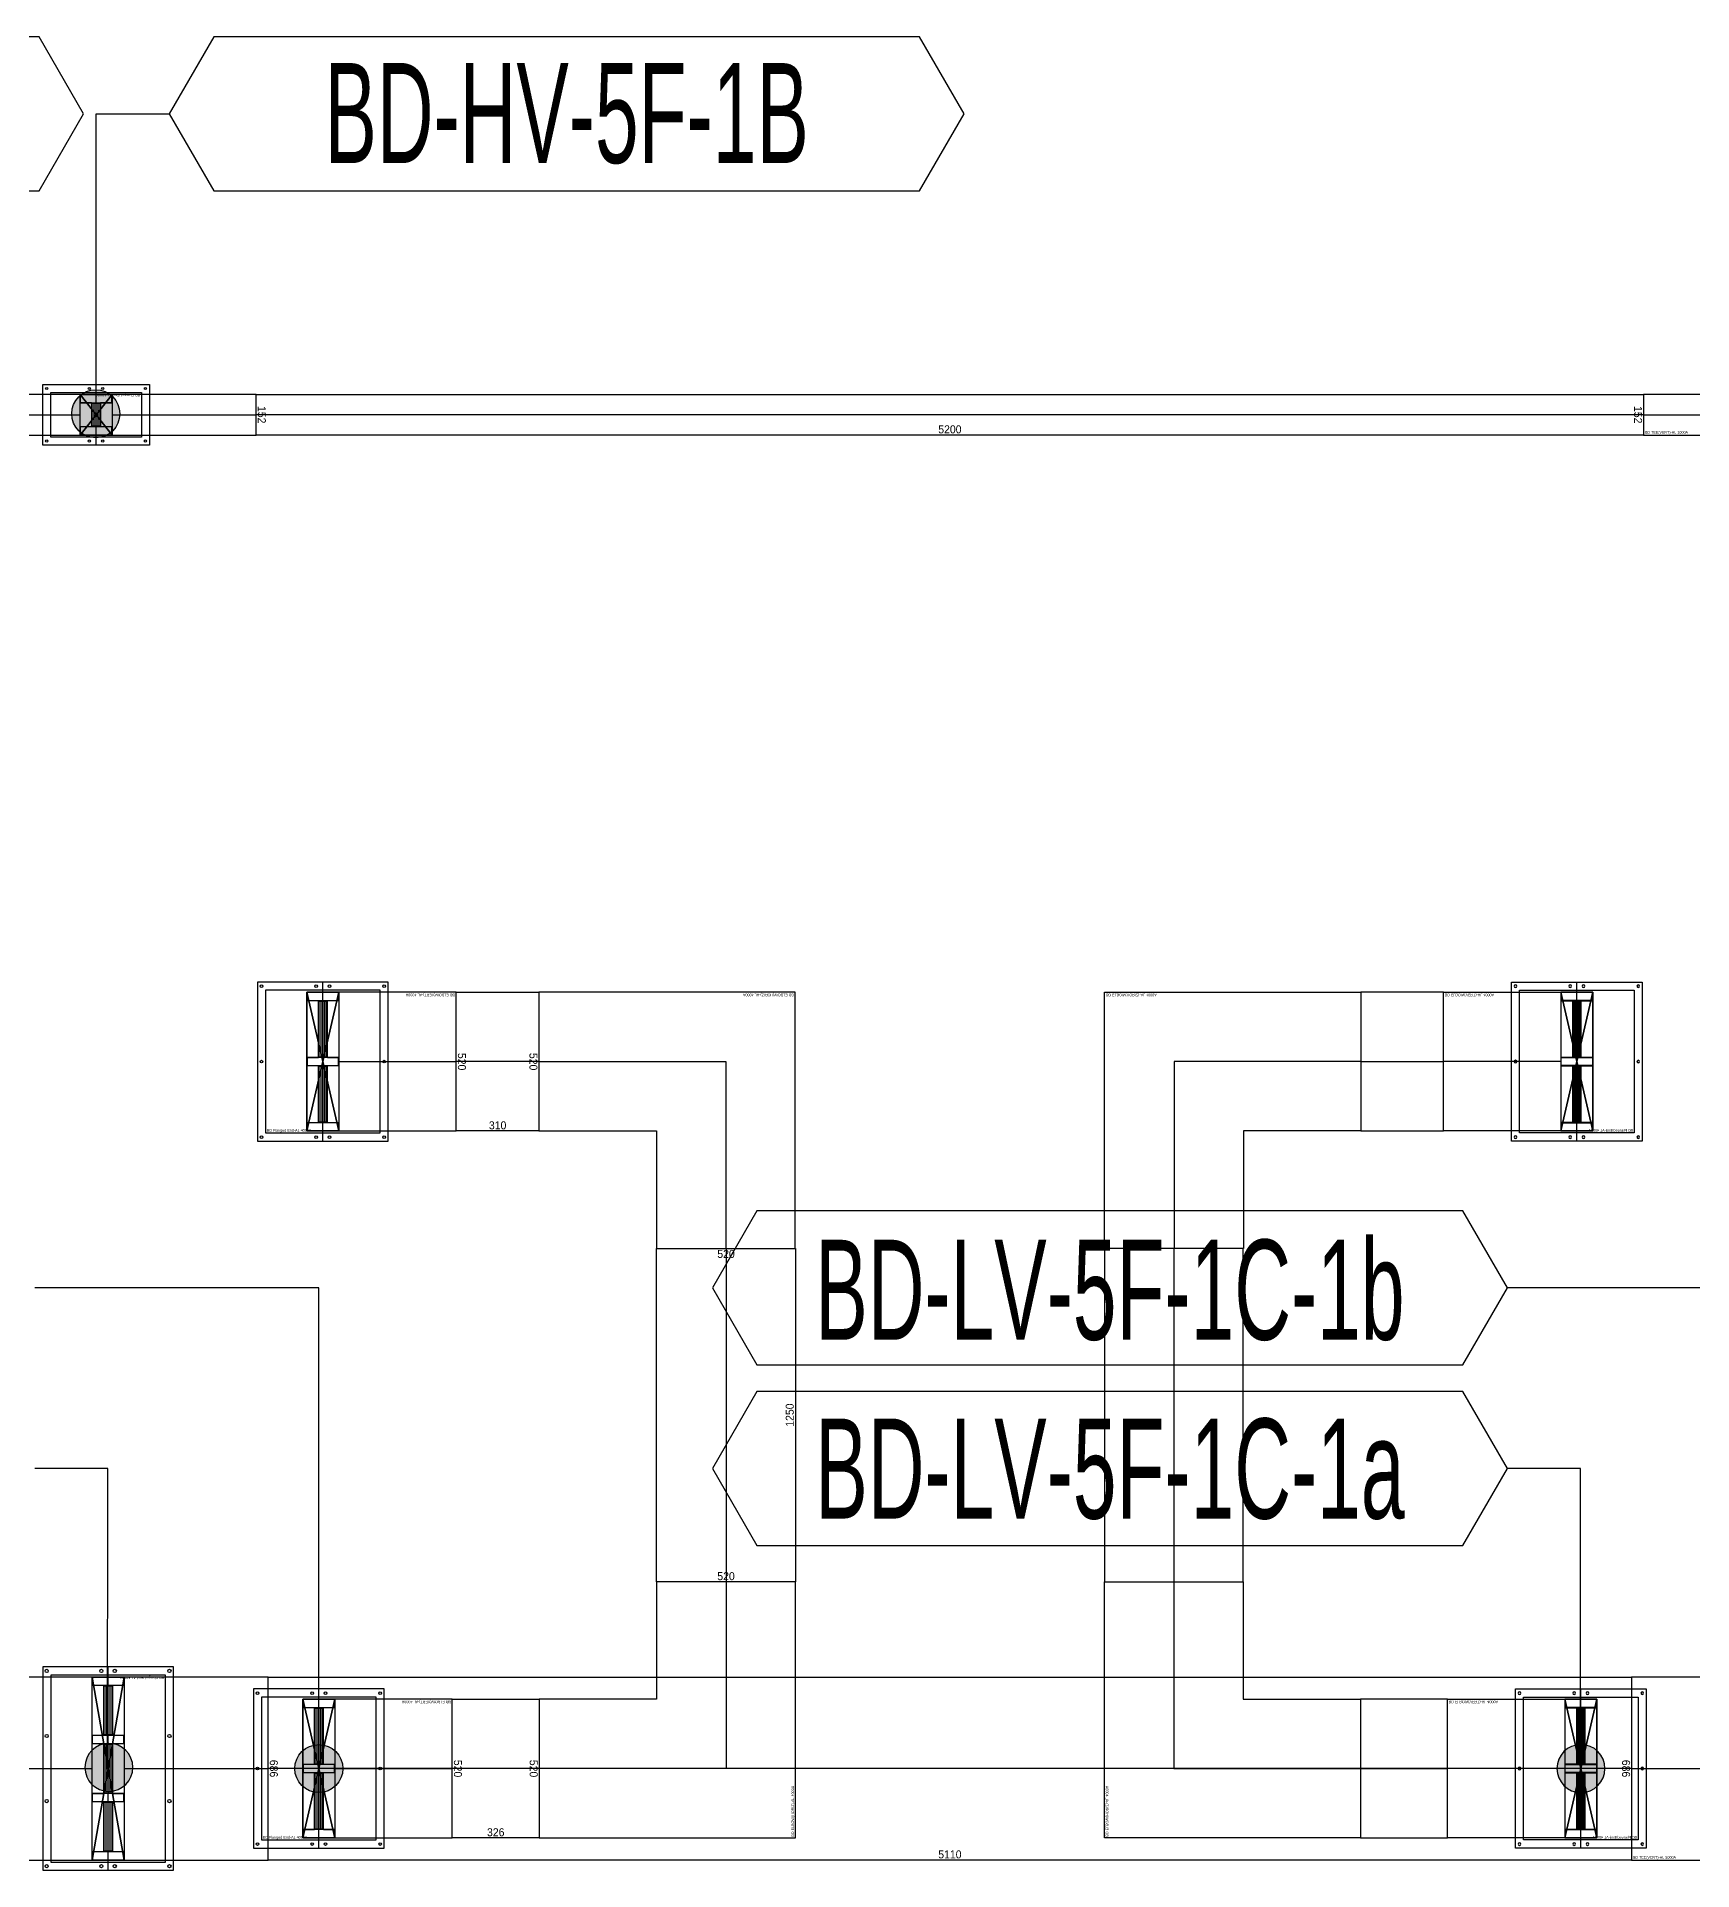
# Model space of a CAD drawing. Header units: millimetres. Extents: x 28486 to 374549, y -351975 to 868946.
# Drawn here: x 316227 to 322432, y 410719 to 417592 of the extents above; entities that cross this region are included whole.
import ezdxf
from ezdxf.enums import TextEntityAlignment as Align

# ---------------------------------------------------------------- set-up
doc = ezdxf.new("R2010")
doc.units = ezdxf.units.MM
doc.header["$LTSCALE"] = 150
doc.layers.get('Defpoints').update_dxf_attribs({"color": 150})
for name, color, linetype in [('-----27 Bus Duct_HV_IT BACK UP B', 3, 'Continuous'), ('-----27 Bus Duct_LV_380-220V', 200, 'Continuous'), ('-----27 Bus Duct_LV_380-220V_IT BACK UP', 2, 'Continuous'), ('-----29 주기', 1, 'Continuous'), ('-----30 Text', 2, 'Continuous'), ('-----99 Cable Schedule', 2, 'Continuous')]:
    doc.layers.add(name, color=color, linetype=linetype)
doc.styles.add('ELEC', font='')
doc.styles.get("Standard").update_dxf_attribs({"font": ''})
doc.styles.get('ELEC').set_extended_font_data('Dotum')
doc.styles.get('Standard').set_extended_font_data('Dotum')
doc.dimstyles.new('전기통신참고용-치수', dxfattribs={"dimscale": 15, "dimtxt": 2, "dimasz": 0, "dimexe": 0, "dimexo": 0, "dimgap": 0.4, "dimtad": 4, "dimdec": 0, "dimzin": 0, "dimdsep": 46, "dimtxsty": 'Standard', "dimblk": 'NONE', "dimcen": 0, "dimse1": 1, "dimse2": 1, "dimsd1": 1, "dimsd2": 1, "dimclrd": 8, "dimclre": 8, "dimclrt": 8, "dimadec": 0, "dimazin": 0, "dimtfac": 1, "dimtdec": 0, "dimtix": 1, "dimtmove": 2, "dimatfit": 0, "dimldrblk": 'NONE', "dimfxl": 2, "dimtolj": 1, "dimtzin": 0, "dimarcsym": 0})

# ---------------------------------------------------------------- blocks, each defined once
blk = doc.blocks.new('*U79')
at = {"color": 0}
blk.add_line((0, 381.5), (0, -381.5), dxfattribs=at)
at = {"color": 1}
for p, q in [((60, 343), (-60, -343)), ((-60, 343), (60, -343))]:
    blk.add_line(p, q, dxfattribs=at)
at = {"color": 0}
for points in [[(-245, -381.5), (245, -381.5), (245, 381.5), (-245, 381.5)], [(-215, -350.5), (215, -350.5), (215, 350.5), (-215, 350.5)]]:
    blk.add_lwpolyline(points, close=True, dxfattribs=at)
at = {"color": 1}
blk.add_lwpolyline([(60, -343), (-60, -343), (-60, 343), (60, 343)], close=True, dxfattribs=at)
for points in [[(-60, 123, -0.4142136), (-58, 125), (-17.2, 125, 0.4142136), (-16.2, 126), (-16.2, 310, 0.4142136), (-17.2, 311), (-58, 311, -0.4142136), (-60, 313), (-60, 343, -0.4142136), (-59, 342), (-59, 313, 0.4142136), (-58, 312), (58, 312, 0.4142136), (59, 313), (59, 342, -0.4142136), (60, 343), (60, 313, -0.4142136), (58, 311), (17.2, 311, 0.4142136), (16.2, 310), (16.2, 126, 0.4142136), (17.2, 125), (58, 125, -0.4142136), (60, 123), (60, 111, -0.4142136), (59, 112), (59, 123, 0.4142136), (58, 124), (-58, 124, 0.4142136), (-59, 123), (-59, 112, -0.4142136), (-60, 111), (-60, 111), (-60, 111), (-60, 111)], [(-15.2, 126), (-15.2, 310, -0.4142136), (-14.2, 311), (14.2, 311, -0.4142136), (15.2, 310), (15.2, 126, -0.4142136), (14.2, 125), (-14.2, 125, -0.4142136)], [(-14.2, 127), (-14.2, 309, -0.4142136), (-13.2, 310), (-8.85, 310, -0.4142136), (-7.85, 309), (-7.85, 127, -0.4142136), (-8.85, 126), (-13.2, 126, -0.4142136)], [(-6.85, 127), (-6.85, 309, -0.4142136), (-5.85, 310), (-1.5, 310, -0.4142136), (-0.5, 309), (-0.5, 127, -0.4142136), (-1.5, 126), (-5.85, 126, -0.4142136)], [(0.5, 127), (0.5, 309, -0.4142136), (1.5, 310), (5.85, 310, -0.4142136), (6.85, 309), (6.85, 127, -0.4142136), (5.85, 126), (1.5, 126, -0.4142136)], [(7.85, 127), (7.85, 309, -0.4142136), (8.85, 310), (13.2, 310, -0.4142136), (14.2, 309), (14.2, 127, -0.4142136), (13.2, 126), (8.85, 126, -0.4142136)], [(-60, -95, -0.4142136), (-58, -93), (-17.2, -93, 0.4142136), (-16.2, -92), (-16.2, 92, 0.4142136), (-17.2, 93), (-58, 93, -0.4142136), (-60, 95), (-60, 109, -0.4142136), (-59, 108), (-59, 95, 0.4142136), (-58, 94), (58, 94, 0.4142136), (59, 95), (59, 108, -0.4142136), (60, 109), (60, 95, -0.4142136), (58, 93), (17.2, 93, 0.4142136), (16.2, 92), (16.2, -92, 0.4142136), (17.2, -93), (58, -93, -0.4142136), (60, -95), (60, -108, -0.4142136), (59, -107), (59, -95, 0.4142136), (58, -94), (-58, -94, 0.4142136), (-59, -95), (-59, -107, -0.4142136), (-60, -108), (-60, -108), (-60, -108), (-60, -108)], [(-15.2, -92), (-15.2, 92, -0.4142136), (-14.2, 93), (14.2, 93, -0.4142136), (15.2, 92), (15.2, -92, -0.4142136), (14.2, -93), (-14.2, -93, -0.4142136)], [(-14.2, -91), (-14.2, 91, -0.4142136), (-13.2, 92), (-8.85, 92, -0.4142136), (-7.85, 91), (-7.85, -91, -0.4142136), (-8.85, -92), (-13.2, -92, -0.4142136)], [(-6.85, -91), (-6.85, 91, -0.4142136), (-5.85, 92), (-1.5, 92, -0.4142136), (-0.5, 91), (-0.5, -91, -0.4142136), (-1.5, -92), (-5.85, -92, -0.4142136)], [(0.5, -91), (0.5, 91, -0.4142136), (1.5, 92), (5.85, 92, -0.4142136), (6.85, 91), (6.85, -91, -0.4142136), (5.85, -92), (1.5, -92, -0.4142136)], [(7.85, -91), (7.85, 91, -0.4142136), (8.85, 92), (13.2, 92, -0.4142136), (14.2, 91), (14.2, -91, -0.4142136), (13.2, -92), (8.85, -92, -0.4142136)], [(-60, -313, -0.4142136), (-58, -311), (-17.2, -311, 0.4142136), (-16.2, -310), (-16.2, -126, 0.4142136), (-17.2, -125), (-58, -125, -0.4142136), (-60, -123), (-60, -110, -0.4142136), (-59, -111), (-59, -123, 0.4142136), (-58, -124), (58, -124, 0.4142136), (59, -123), (59, -111, -0.4142136), (60, -110), (60, -123, -0.4142136), (58, -125), (17.2, -125, 0.4142136), (16.2, -126), (16.2, -310, 0.4142136), (17.2, -311), (58, -311, -0.4142136), (60, -313), (60, -343, -0.4142136), (59, -342), (59, -313, 0.4142136), (58, -312), (-58, -312, 0.4142136), (-59, -313), (-59, -342, -0.4142136), (-60, -343), (-60, -343), (-60, -343), (-60, -343)], [(-15.2, -310), (-15.2, -126, -0.4142136), (-14.2, -125), (14.2, -125, -0.4142136), (15.2, -126), (15.2, -310, -0.4142136), (14.2, -311), (-14.2, -311, -0.4142136)], [(-14.2, -309), (-14.2, -127, -0.4142136), (-13.2, -126), (-8.85, -126, -0.4142136), (-7.85, -127), (-7.85, -309, -0.4142136), (-8.85, -310), (-13.2, -310, -0.4142136)], [(-6.85, -309), (-6.85, -127, -0.4142136), (-5.85, -126), (-1.5, -126, -0.4142136), (-0.5, -127), (-0.5, -309, -0.4142136), (-1.5, -310), (-5.85, -310, -0.4142136)], [(0.5, -309), (0.5, -127, -0.4142136), (1.5, -126), (5.85, -126, -0.4142136), (6.85, -127), (6.85, -309, -0.4142136), (5.85, -310), (1.5, -310, -0.4142136)], [(7.85, -309), (7.85, -127, -0.4142136), (8.85, -126), (13.2, -126, -0.4142136), (14.2, -127), (14.2, -309, -0.4142136), (13.2, -310), (8.85, -310, -0.4142136)]]:
    blk.add_lwpolyline(points, format="xyb", close=True, dxfattribs=at)
at = {"color": 0}
for centre in [(-230, 366), (-25, 366), (25, 366), (230, 366), (-230, 122), (230, 122), (-230, -122), (230, -122), (-230, -366), (-25, -366), (25, -366), (230, -366)]:
    blk.add_circle(centre, 6, dxfattribs=at)
at = {"color": 0, "style": 'ELEC'}
blk.add_text('BD Flanged End-AL 5000A', height=10, dxfattribs=at).set_placement((-210, -340.5), align=Align.MIDDLE_LEFT)
blk = doc.blocks.new('*U287')
at = {"color": 1}
for p, q in [((390, 343), (270, -343)), ((270, 343), (390, -343)), ((-270, 0), (270, 0)), ((390, 0), (930, 0))]:
    blk.add_line(p, q, dxfattribs=at)
at = {"color": 0}
for points in [[(-270, -343), (270, -343), (270, 343), (-270, 343)], [(390, -343), (930, -343), (930, 343), (390, 343)]]:
    blk.add_lwpolyline(points, close=True, dxfattribs=at)
for points in [[(390, 343), (270, 343)], [(270, -343), (390, -343)]]:
    blk.add_lwpolyline(points, dxfattribs=at)
at = {"color": 1}
for points in [[(270, 123, -0.4142136), (272, 125), (312.8, 125, 0.4142136), (313.8, 126), (313.8, 310, 0.4142136), (312.8, 311), (272, 311, -0.4142136), (270, 313), (270, 343, -0.4142136), (271, 342), (271, 313, 0.4142136), (272, 312), (388, 312, 0.4142136), (389, 313), (389, 342, -0.4142136), (390, 343), (390, 313, -0.4142136), (388, 311), (347.2, 311, 0.4142136), (346.2, 310), (346.2, 126, 0.4142136), (347.2, 125), (388, 125, -0.4142136), (390, 123), (390, 111, -0.4142136), (389, 112), (389, 123, 0.4142136), (388, 124), (272, 124, 0.4142136), (271, 123), (271, 112, -0.4142136), (270, 111), (270, 111), (270, 111), (270, 111)], [(314.8, 126), (314.8, 310, -0.4142136), (315.8, 311), (344.2, 311, -0.4142136), (345.2, 310), (345.2, 126, -0.4142136), (344.2, 125), (315.8, 125, -0.4142136)], [(315.8, 127), (315.8, 309, -0.4142136), (316.8, 310), (321.15, 310, -0.4142136), (322.15, 309), (322.15, 127, -0.4142136), (321.15, 126), (316.8, 126, -0.4142136)], [(323.15, 127), (323.15, 309, -0.4142136), (324.15, 310), (328.5, 310, -0.4142136), (329.5, 309), (329.5, 127, -0.4142136), (328.5, 126), (324.15, 126, -0.4142136)], [(330.5, 127), (330.5, 309, -0.4142136), (331.5, 310), (335.85, 310, -0.4142136), (336.85, 309), (336.85, 127, -0.4142136), (335.85, 126), (331.5, 126, -0.4142136)], [(337.85, 127), (337.85, 309, -0.4142136), (338.85, 310), (343.2, 310, -0.4142136), (344.2, 309), (344.2, 127, -0.4142136), (343.2, 126), (338.85, 126, -0.4142136)], [(270, -95, -0.4142136), (272, -93), (312.8, -93, 0.4142136), (313.8, -92), (313.8, 92, 0.4142136), (312.8, 93), (272, 93, -0.4142136), (270, 95), (270, 109, -0.4142136), (271, 108), (271, 95, 0.4142136), (272, 94), (388, 94, 0.4142136), (389, 95), (389, 108, -0.4142136), (390, 109), (390, 95, -0.4142136), (388, 93), (347.2, 93, 0.4142136), (346.2, 92), (346.2, -92, 0.4142136), (347.2, -93), (388, -93, -0.4142136), (390, -95), (390, -108, -0.4142136), (389, -107), (389, -95, 0.4142136), (388, -94), (272, -94, 0.4142136), (271, -95), (271, -107, -0.4142136), (270, -108), (270, -108), (270, -108), (270, -108)], [(314.8, -92), (314.8, 92, -0.4142136), (315.8, 93), (344.2, 93, -0.4142136), (345.2, 92), (345.2, -92, -0.4142136), (344.2, -93), (315.8, -93, -0.4142136)], [(315.8, -91), (315.8, 91, -0.4142136), (316.8, 92), (321.15, 92, -0.4142136), (322.15, 91), (322.15, -91, -0.4142136), (321.15, -92), (316.8, -92, -0.4142136)], [(323.15, -91), (323.15, 91, -0.4142136), (324.15, 92), (328.5, 92, -0.4142136), (329.5, 91), (329.5, -91, -0.4142136), (328.5, -92), (324.15, -92, -0.4142136)], [(330.5, -91), (330.5, 91, -0.4142136), (331.5, 92), (335.85, 92, -0.4142136), (336.85, 91), (336.85, -91, -0.4142136), (335.85, -92), (331.5, -92, -0.4142136)], [(337.85, -91), (337.85, 91, -0.4142136), (338.85, 92), (343.2, 92, -0.4142136), (344.2, 91), (344.2, -91, -0.4142136), (343.2, -92), (338.85, -92, -0.4142136)], [(270, -313, -0.4142136), (272, -311), (312.8, -311, 0.4142136), (313.8, -310), (313.8, -126, 0.4142136), (312.8, -125), (272, -125, -0.4142136), (270, -123), (270, -110, -0.4142136), (271, -111), (271, -123, 0.4142136), (272, -124), (388, -124, 0.4142136), (389, -123), (389, -111, -0.4142136), (390, -110), (390, -123, -0.4142136), (388, -125), (347.2, -125, 0.4142136), (346.2, -126), (346.2, -310, 0.4142136), (347.2, -311), (388, -311, -0.4142136), (390, -313), (390, -343, -0.4142136), (389, -342), (389, -313, 0.4142136), (388, -312), (272, -312, 0.4142136), (271, -313), (271, -342, -0.4142136), (270, -343), (270, -343), (270, -343), (270, -343)], [(314.8, -310), (314.8, -126, -0.4142136), (315.8, -125), (344.2, -125, -0.4142136), (345.2, -126), (345.2, -310, -0.4142136), (344.2, -311), (315.8, -311, -0.4142136)], [(315.8, -309), (315.8, -127, -0.4142136), (316.8, -126), (321.15, -126, -0.4142136), (322.15, -127), (322.15, -309, -0.4142136), (321.15, -310), (316.8, -310, -0.4142136)], [(323.15, -309), (323.15, -127, -0.4142136), (324.15, -126), (328.5, -126, -0.4142136), (329.5, -127), (329.5, -309, -0.4142136), (328.5, -310), (324.15, -310, -0.4142136)], [(330.5, -309), (330.5, -127, -0.4142136), (331.5, -126), (335.85, -126, -0.4142136), (336.85, -127), (336.85, -309, -0.4142136), (335.85, -310), (331.5, -310, -0.4142136)], [(337.85, -309), (337.85, -127, -0.4142136), (338.85, -126), (343.2, -126, -0.4142136), (344.2, -127), (344.2, -309, -0.4142136), (343.2, -310), (338.85, -310, -0.4142136)]]:
    blk.add_lwpolyline(points, format="xyb", close=True, dxfattribs=at)
at = {"color": 0, "style": 'ELEC'}
blk.add_text('BD TEE(VERT)-AL 5000A', height=10, dxfattribs=at).set_placement((-265, -333), align=Align.MIDDLE_LEFT)
blk = doc.blocks.new('*D692')
at = {"layer": 'Defpoints', "color": 0, "transparency": 16777216}
for p in [(0, 2711.3), (686, 2711.3), (686, 2711.3)]:
    blk.add_point(p, dxfattribs=at)
at = {"color": 0, "transparency": 16777216, "insert": (343, 2690.3), "char_height": 30, "attachment_point": 5}
blk.add_mtext('\\A1;{\\C0;686}', dxfattribs=at)
blk = doc.blocks.new('_None')
blk = doc.blocks.new('*D693')
at = {"layer": 'Defpoints', "color": 0, "transparency": 16777216}
for p in [(686, 2711.3), (686, 2711.3), (686, -2398.7)]:
    blk.add_point(p, dxfattribs=at)
at = {"color": 0, "transparency": 16777216, "insert": (665, 156.3), "char_height": 30, "attachment_point": 5, "rotation": 90}
blk.add_mtext('\\A1;{\\C0;5110}', dxfattribs=at)
blk = doc.blocks.new('*D694')
at = {"layer": 'Defpoints', "color": 0, "transparency": 16777216}
for p in [(0, -2398.7), (686, -2398.7), (686, -2398.7)]:
    blk.add_point(p, dxfattribs=at)
at = {"color": 0, "transparency": 16777216, "insert": (343, -2377.7), "char_height": 30, "attachment_point": 5}
blk.add_mtext('\\A1;{\\C0;686}', dxfattribs=at)
blk = doc.blocks.new('A$C9a0ab699')
h = blk.add_hatch(color=0)
edge = h.paths.add_edge_path()
edge.add_arc((0, 0), 64, 720, 1080, ccw=False)
at = {"color": 0}
blk.add_circle((0, 0), 64, dxfattribs=at)
blk = doc.blocks.new('*U66')
at = {"color": 1}
for p, q in [((60, 76), (-60, -76)), ((-60, 76), (60, -76))]:
    blk.add_line(p, q, dxfattribs=at)
at = {"color": 0}
blk.add_line((0, 113.5), (0, -113.5), dxfattribs=at)
for points in [[(200, -113.5), (-200, -113.5), (-200, 113.5), (200, 113.5)], [(170, -83.5), (-170, -83.5), (-170, 83.5), (170, 83.5)]]:
    blk.add_lwpolyline(points, close=True, dxfattribs=at)
at = {"color": 1}
blk.add_lwpolyline([(60, -76), (-60, -76), (-60, 76), (60, 76)], close=True, dxfattribs=at)
for points in [[(-60, -46, -0.4142136), (-58, -44), (-17.2, -44, 0.4142136), (-16.2, -43), (-16.2, 43, 0.4142136), (-17.2, 44), (-58, 44, -0.4142136), (-60, 46), (-60, 76, -0.4142136), (-59, 75), (-59, 46, 0.4142136), (-58, 45), (58, 45, 0.4142136), (59, 46), (59, 75, -0.4142136), (60, 76), (60, 46, -0.4142136), (58, 44), (17.2, 44, 0.4142136), (16.2, 43), (16.2, -43, 0.4142136), (17.2, -44), (58, -44, -0.4142136), (60, -46), (60, -76, -0.4142136), (59, -75), (59, -46, 0.4142136), (58, -45), (-58, -45, 0.4142136), (-59, -46), (-59, -75, -0.4142136), (-60, -76), (-60, -76), (-60, -76), (-60, -76)], [(-15.2, -43), (-15.2, 43, -0.4142136), (-14.2, 44), (14.2, 44, -0.4142136), (15.2, 43), (15.2, -43, -0.4142136), (14.2, -44), (-14.2, -44, -0.4142136)], [(-14.2, -42), (-14.2, 42, -0.4142136), (-13.2, 43), (-8.85, 43, -0.4142136), (-7.85, 42), (-7.85, -42, -0.4142136), (-8.85, -43), (-13.2, -43, -0.4142136)], [(-6.85, -42), (-6.85, 42, -0.4142136), (-5.85, 43), (-1.5, 43, -0.4142136), (-0.5, 42), (-0.5, -42, -0.4142136), (-1.5, -43), (-5.85, -43, -0.4142136)], [(0.5, -42), (0.5, 42, -0.4142136), (1.5, 43), (5.85, 43, -0.4142136), (6.85, 42), (6.85, -42, -0.4142136), (5.85, -43), (1.5, -43, -0.4142136)], [(7.85, -42), (7.85, 42, -0.4142136), (8.85, 43), (13.2, 43, -0.4142136), (14.2, 42), (14.2, -42, -0.4142136), (13.2, -43), (8.85, -43, -0.4142136)]]:
    blk.add_lwpolyline(points, format="xyb", close=True, dxfattribs=at)
at = {"color": 0}
for centre in [(-185, 98.5), (-25, 98.5), (25, 98.5), (185, 98.5), (-185, -98.5), (-25, -98.5), (25, -98.5), (185, -98.5)]:
    blk.add_circle(centre, 4, dxfattribs=at)
at = {"color": 0, "style": 'ELEC'}
blk.add_text('BD Flanged End-AL 1000A', height=10, dxfattribs=at).set_placement((-165, -73.5), align=Align.MIDDLE_LEFT)
blk = doc.blocks.new('*U292')
at = {"color": 1}
for p, q in [((390, 76), (270, -76)), ((270, 76), (390, -76)), ((-270, 0), (270, 0)), ((390, 0), (930, 0))]:
    blk.add_line(p, q, dxfattribs=at)
at = {"color": 0}
for points in [[(-270, -76), (270, -76), (270, 76), (-270, 76)], [(390, -76), (930, -76), (930, 76), (390, 76)]]:
    blk.add_lwpolyline(points, close=True, dxfattribs=at)
for points in [[(390, 76), (270, 76)], [(270, -76), (390, -76)]]:
    blk.add_lwpolyline(points, dxfattribs=at)
at = {"color": 1}
for points in [[(270, -46, -0.4142136), (272, -44), (312.8, -44, 0.4142136), (313.8, -43), (313.8, 43, 0.4142136), (312.8, 44), (272, 44, -0.4142136), (270, 46), (270, 76, -0.4142136), (271, 75), (271, 46, 0.4142136), (272, 45), (388, 45, 0.4142136), (389, 46), (389, 75, -0.4142136), (390, 76), (390, 46, -0.4142136), (388, 44), (347.2, 44, 0.4142136), (346.2, 43), (346.2, -43, 0.4142136), (347.2, -44), (388, -44, -0.4142136), (390, -46), (390, -76, -0.4142136), (389, -75), (389, -46, 0.4142136), (388, -45), (272, -45, 0.4142136), (271, -46), (271, -75, -0.4142136), (270, -76), (270, -76), (270, -76), (270, -76)], [(314.8, -43), (314.8, 43, -0.4142136), (315.8, 44), (344.2, 44, -0.4142136), (345.2, 43), (345.2, -43, -0.4142136), (344.2, -44), (315.8, -44, -0.4142136)], [(315.8, -42), (315.8, 42, -0.4142136), (316.8, 43), (321.15, 43, -0.4142136), (322.15, 42), (322.15, -42, -0.4142136), (321.15, -43), (316.8, -43, -0.4142136)], [(323.15, -42), (323.15, 42, -0.4142136), (324.15, 43), (328.5, 43, -0.4142136), (329.5, 42), (329.5, -42, -0.4142136), (328.5, -43), (324.15, -43, -0.4142136)], [(330.5, -42), (330.5, 42, -0.4142136), (331.5, 43), (335.85, 43, -0.4142136), (336.85, 42), (336.85, -42, -0.4142136), (335.85, -43), (331.5, -43, -0.4142136)], [(337.85, -42), (337.85, 42, -0.4142136), (338.85, 43), (343.2, 43, -0.4142136), (344.2, 42), (344.2, -42, -0.4142136), (343.2, -43), (338.85, -43, -0.4142136)]]:
    blk.add_lwpolyline(points, format="xyb", close=True, dxfattribs=at)
at = {"color": 0, "style": 'ELEC'}
blk.add_text('BD TEE(VERT)-AL 1000A', height=10, dxfattribs=at).set_placement((-265, -66), align=Align.MIDDLE_LEFT)
blk = doc.blocks.new('*D648')
at = {"layer": 'Defpoints', "color": 0, "transparency": 16777216}
for p in [(0, 588), (152, 588), (152, 588)]:
    blk.add_point(p, dxfattribs=at)
at = {"color": 0, "transparency": 16777216, "insert": (76, 567), "char_height": 30, "attachment_point": 5}
blk.add_mtext('\\A1;{\\C0;152}', dxfattribs=at)
blk = doc.blocks.new('*D649')
at = {"layer": 'Defpoints', "color": 0, "transparency": 16777216}
for p in [(152, 588), (152, 588), (152, -4612)]:
    blk.add_point(p, dxfattribs=at)
at = {"color": 0, "transparency": 16777216, "insert": (131, -2012), "char_height": 30, "attachment_point": 5, "rotation": 90}
blk.add_mtext('\\A1;{\\C0;5200}', dxfattribs=at)
blk = doc.blocks.new('*D650')
at = {"layer": 'Defpoints', "color": 0, "transparency": 16777216}
for p in [(0, -4612), (152, -4612), (152, -4612)]:
    blk.add_point(p, dxfattribs=at)
at = {"color": 0, "transparency": 16777216, "insert": (76, -4591), "char_height": 30, "attachment_point": 5}
blk.add_mtext('\\A1;{\\C0;152}', dxfattribs=at)
blk = doc.blocks.new('*U23')
at = {"color": 0}
blk.add_line((0, -298.5), (0, 298.5), dxfattribs=at)
at = {"color": 1}
for p, q in [((60, 260), (-60, -260)), ((-60, 260), (60, -260))]:
    blk.add_line(p, q, dxfattribs=at)
at = {"color": 0}
for points in [[(-245, -298.5), (245, -298.5), (245, 298.5), (-245, 298.5)], [(-215, -267.5), (215, -267.5), (215, 267.5), (-215, 267.5)]]:
    blk.add_lwpolyline(points, close=True, dxfattribs=at)
at = {"color": 1}
blk.add_lwpolyline([(60, -260), (-60, -260), (-60, 260), (60, 260)], close=True, dxfattribs=at)
for points in [[(-60, 14, -0.4142136), (-58, 16), (-17.2, 16, 0.4142136), (-16.2, 17), (-16.2, 227, 0.4142136), (-17.2, 228), (-58, 228, -0.4142136), (-60, 230), (-60, 260, -0.4142136), (-59, 259), (-59, 230, 0.4142136), (-58, 229), (58, 229, 0.4142136), (59, 230), (59, 259, -0.4142136), (60, 260), (60, 230, -0.4142136), (58, 228), (17.2, 228, 0.4142136), (16.2, 227), (16.2, 17, 0.4142136), (17.2, 16), (58, 16, -0.4142136), (60, 14), (60, 2, -0.4142136), (59, 3), (59, 14, 0.4142136), (58, 15), (-58, 15, 0.4142136), (-59, 14), (-59, 3, -0.4142136), (-60, 2), (-60, 2), (-60, 2), (-60, 2)], [(-15.2, 17), (-15.2, 227, -0.4142136), (-14.2, 228), (14.2, 228, -0.4142136), (15.2, 227), (15.2, 17, -0.4142136), (14.2, 16), (-14.2, 16, -0.4142136)], [(-14.2, 18), (-14.2, 226, -0.4142136), (-13.2, 227), (-8.85, 227, -0.4142136), (-7.85, 226), (-7.85, 18, -0.4142136), (-8.85, 17), (-13.2, 17, -0.4142136)], [(-6.85, 18), (-6.85, 226, -0.4142136), (-5.85, 227), (-1.5, 227, -0.4142136), (-0.5, 226), (-0.5, 18, -0.4142136), (-1.5, 17), (-5.85, 17, -0.4142136)], [(0.5, 18), (0.5, 226, -0.4142136), (1.5, 227), (5.85, 227, -0.4142136), (6.85, 226), (6.85, 18, -0.4142136), (5.85, 17), (1.5, 17, -0.4142136)], [(7.85, 18), (7.85, 226, -0.4142136), (8.85, 227), (13.2, 227, -0.4142136), (14.2, 226), (14.2, 18, -0.4142136), (13.2, 17), (8.85, 17, -0.4142136)], [(-60, -230, -0.4142136), (-58, -228), (-17.2, -228, 0.4142136), (-16.2, -227), (-16.2, -17, 0.4142136), (-17.2, -16), (-58, -16, -0.4142136), (-60, -14), (-60, 0, -0.4142136), (-59, -1), (-59, -14, 0.4142136), (-58, -15), (58, -15, 0.4142136), (59, -14), (59, -1, -0.4142136), (60, 0), (60, -14, -0.4142136), (58, -16), (17.2, -16, 0.4142136), (16.2, -17), (16.2, -227, 0.4142136), (17.2, -228), (58, -228, -0.4142136), (60, -230), (60, -260, -0.4142136), (59, -259), (59, -230, 0.4142136), (58, -229), (-58, -229, 0.4142136), (-59, -230), (-59, -259, -0.4142136), (-60, -260), (-60, -260), (-60, -260), (-60, -260)], [(-15.2, -227), (-15.2, -17, -0.4142136), (-14.2, -16), (14.2, -16, -0.4142136), (15.2, -17), (15.2, -227, -0.4142136), (14.2, -228), (-14.2, -228, -0.4142136)], [(-14.2, -226), (-14.2, -18, -0.4142136), (-13.2, -17), (-8.85, -17, -0.4142136), (-7.85, -18), (-7.85, -226, -0.4142136), (-8.85, -227), (-13.2, -227, -0.4142136)], [(-6.85, -226), (-6.85, -18, -0.4142136), (-5.85, -17), (-1.5, -17, -0.4142136), (-0.5, -18), (-0.5, -226, -0.4142136), (-1.5, -227), (-5.85, -227, -0.4142136)], [(0.5, -226), (0.5, -18, -0.4142136), (1.5, -17), (5.85, -17, -0.4142136), (6.85, -18), (6.85, -226, -0.4142136), (5.85, -227), (1.5, -227, -0.4142136)], [(7.85, -226), (7.85, -18, -0.4142136), (8.85, -17), (13.2, -17, -0.4142136), (14.2, -18), (14.2, -226, -0.4142136), (13.2, -227), (8.85, -227, -0.4142136)]]:
    blk.add_lwpolyline(points, format="xyb", close=True, dxfattribs=at)
at = {"color": 0}
for centre in [(-230, 283), (-25, 283), (25, 283), (230, 283), (-230, 0), (230, 0), (-230, -283), (-25, -283), (25, -283), (230, -283)]:
    blk.add_circle(centre, 5, dxfattribs=at)
at = {"color": 0, "style": 'ELEC'}
blk.add_text('BD Flanged End-AL 4000A', height=10, dxfattribs=at).set_placement((-210, -257.5), align=Align.MIDDLE_LEFT)
blk = doc.blocks.new('*U22')
at = {"color": 1}
for p, q in [((340, 260), (220, -260)), ((220, 260), (340, -260))]:
    blk.add_line(p, q, dxfattribs=at)
at = {"color": 0}
blk.add_lwpolyline([(-220, -260), (220, -260), (220, 260), (-220, 260)], close=True, dxfattribs=at)
blk.add_lwpolyline([(220, -260), (340, -260), (340, 260), (220, 260)], dxfattribs=at)
at = {"color": 1}
for points in [[(220, 14, -0.4142136), (222, 16), (262.8, 16, 0.4142136), (263.8, 17), (263.8, 227, 0.4142136), (262.8, 228), (222, 228, -0.4142136), (220, 230), (220, 260, -0.4142136), (221, 259), (221, 230, 0.4142136), (222, 229), (338, 229, 0.4142136), (339, 230), (339, 259, -0.4142136), (340, 260), (340, 230, -0.4142136), (338, 228), (297.2, 228, 0.4142136), (296.2, 227), (296.2, 17, 0.4142136), (297.2, 16), (338, 16, -0.4142136), (340, 14), (340, 2, -0.4142136), (339, 3), (339, 14, 0.4142136), (338, 15), (222, 15, 0.4142136), (221, 14), (221, 3, -0.4142136), (220, 2), (220, 2), (220, 2), (220, 2)], [(264.8, 17), (264.8, 227, -0.4142136), (265.8, 228), (294.2, 228, -0.4142136), (295.2, 227), (295.2, 17, -0.4142136), (294.2, 16), (265.8, 16, -0.4142136)], [(265.8, 18), (265.8, 226, -0.4142136), (266.8, 227), (271.15, 227, -0.4142136), (272.15, 226), (272.15, 18, -0.4142136), (271.15, 17), (266.8, 17, -0.4142136)], [(273.15, 18), (273.15, 226, -0.4142136), (274.15, 227), (278.5, 227, -0.4142136), (279.5, 226), (279.5, 18, -0.4142136), (278.5, 17), (274.15, 17, -0.4142136)], [(280.5, 18), (280.5, 226, -0.4142136), (281.5, 227), (285.85, 227, -0.4142136), (286.85, 226), (286.85, 18, -0.4142136), (285.85, 17), (281.5, 17, -0.4142136)], [(287.85, 18), (287.85, 226, -0.4142136), (288.85, 227), (293.2, 227, -0.4142136), (294.2, 226), (294.2, 18, -0.4142136), (293.2, 17), (288.85, 17, -0.4142136)], [(220, -230, -0.4142136), (222, -228), (262.8, -228, 0.4142136), (263.8, -227), (263.8, -17, 0.4142136), (262.8, -16), (222, -16, -0.4142136), (220, -14), (220, 0, -0.4142136), (221, -1), (221, -14, 0.4142136), (222, -15), (338, -15, 0.4142136), (339, -14), (339, -1, -0.4142136), (340, 0), (340, -14, -0.4142136), (338, -16), (297.2, -16, 0.4142136), (296.2, -17), (296.2, -227, 0.4142136), (297.2, -228), (338, -228, -0.4142136), (340, -230), (340, -260, -0.4142136), (339, -259), (339, -230, 0.4142136), (338, -229), (222, -229, 0.4142136), (221, -230), (221, -259, -0.4142136), (220, -260), (220, -260), (220, -260), (220, -260)], [(264.8, -227), (264.8, -17, -0.4142136), (265.8, -16), (294.2, -16, -0.4142136), (295.2, -17), (295.2, -227, -0.4142136), (294.2, -228), (265.8, -228, -0.4142136)], [(265.8, -226), (265.8, -18, -0.4142136), (266.8, -17), (271.15, -17, -0.4142136), (272.15, -18), (272.15, -226, -0.4142136), (271.15, -227), (266.8, -227, -0.4142136)], [(273.15, -226), (273.15, -18, -0.4142136), (274.15, -17), (278.5, -17, -0.4142136), (279.5, -18), (279.5, -226, -0.4142136), (278.5, -227), (274.15, -227, -0.4142136)], [(280.5, -226), (280.5, -18, -0.4142136), (281.5, -17), (285.85, -17, -0.4142136), (286.85, -18), (286.85, -226, -0.4142136), (285.85, -227), (281.5, -227, -0.4142136)], [(287.85, -226), (287.85, -18, -0.4142136), (288.85, -17), (293.2, -17, -0.4142136), (294.2, -18), (294.2, -226, -0.4142136), (293.2, -227), (288.85, -227, -0.4142136)]]:
    blk.add_lwpolyline(points, format="xyb", close=True, dxfattribs=at)
blk.add_lwpolyline([(220, 0), (-220, 0)], dxfattribs=at)
at = {"color": 0, "style": 'ELEC'}
blk.add_text('BD ELBOW(VERT)-AL 4000A', height=10, dxfattribs=at).set_placement((-215, -250), align=Align.MIDDLE_LEFT)
blk = doc.blocks.new('*U24')
at = {"color": 0}
blk.add_lwpolyline([(-260, -260), (700, -260), (700, 260), (260, 260), (260, 700), (-260, 700)], close=True, dxfattribs=at)
at = {"color": 1}
blk.add_lwpolyline([(700, 0), (0, 0), (0, 700)], dxfattribs=at)
at = {"color": 0, "style": 'ELEC'}
blk.add_text('BD ELBOW(HORIZ)-AL 4000A', height=10, dxfattribs=at).set_placement((-255, -250), align=Align.MIDDLE_LEFT)
blk = doc.blocks.new('*D876')
at = {"layer": 'Defpoints', "color": 0, "transparency": 16777216}
for p in [(0, 3210), (520, 3210), (520, 3210)]:
    blk.add_point(p, dxfattribs=at)
at = {"color": 0, "transparency": 16777216, "insert": (260, 3189), "char_height": 30, "attachment_point": 5}
blk.add_mtext('\\A1;{\\C0;520}', dxfattribs=at)
blk = doc.blocks.new('*D877')
at = {"layer": 'Defpoints', "color": 0, "transparency": 16777216}
for p in [(520, 3210), (520, 3210), (520, 2900)]:
    blk.add_point(p, dxfattribs=at)
at = {"color": 0, "transparency": 16777216, "insert": (499, 3055), "char_height": 30, "attachment_point": 5, "rotation": 90}
blk.add_mtext('\\A1;{\\C0;310}', dxfattribs=at)
blk = doc.blocks.new('*D878')
at = {"layer": 'Defpoints', "color": 0, "transparency": 16777216}
for p in [(0, 2900), (520, 2900), (520, 2900)]:
    blk.add_point(p, dxfattribs=at)
at = {"color": 0, "transparency": 16777216, "insert": (260, 2921), "char_height": 30, "attachment_point": 5}
blk.add_mtext('\\A1;{\\C0;520}', dxfattribs=at)
blk = doc.blocks.new('*D860')
at = {"layer": 'Defpoints', "color": 0, "transparency": 16777216}
for p in [(0, 3226), (520, 3226), (520, 3226)]:
    blk.add_point(p, dxfattribs=at)
at = {"color": 0, "transparency": 16777216, "insert": (260, 3205), "char_height": 30, "attachment_point": 5}
blk.add_mtext('\\A1;{\\C0;520}', dxfattribs=at)
blk = doc.blocks.new('*D861')
at = {"layer": 'Defpoints', "color": 0, "transparency": 16777216}
for p in [(520, 3226), (520, 3226), (520, 2900)]:
    blk.add_point(p, dxfattribs=at)
at = {"color": 0, "transparency": 16777216, "insert": (499, 3063), "char_height": 30, "attachment_point": 5, "rotation": 90}
blk.add_mtext('\\A1;{\\C0;326}', dxfattribs=at)
blk = doc.blocks.new('*D862')
at = {"layer": 'Defpoints', "color": 0, "transparency": 16777216}
for p in [(0, 2900), (520, 2900), (520, 2900)]:
    blk.add_point(p, dxfattribs=at)
at = {"color": 0, "transparency": 16777216, "insert": (260, 2921), "char_height": 30, "attachment_point": 5}
blk.add_mtext('\\A1;{\\C0;520}', dxfattribs=at)
blk = doc.blocks.new('*D30')
at = {"layer": 'Defpoints', "color": 0, "transparency": 16777216}
for p in [(0, 4150), (520, 4150), (520, 4150)]:
    blk.add_point(p, dxfattribs=at)
at = {"color": 0, "transparency": 16777216, "insert": (260, 4129), "char_height": 30, "attachment_point": 5}
blk.add_mtext('\\A1;{\\C0;520}', dxfattribs=at)
blk = doc.blocks.new('*D31')
at = {"layer": 'Defpoints', "color": 0, "transparency": 16777216}
for p in [(520, 4150), (520, 4150), (520, 2900)]:
    blk.add_point(p, dxfattribs=at)
at = {"color": 0, "transparency": 16777216, "insert": (499, 3525), "char_height": 30, "attachment_point": 5, "rotation": 90}
blk.add_mtext('\\A1;{\\C0;1250}', dxfattribs=at)
blk = doc.blocks.new('*D32')
at = {"layer": 'Defpoints', "color": 0, "transparency": 16777216}
for p in [(0, 2900), (520, 2900), (520, 2900)]:
    blk.add_point(p, dxfattribs=at)
at = {"color": 0, "transparency": 16777216, "insert": (260, 2921), "char_height": 30, "attachment_point": 5}
blk.add_mtext('\\A1;{\\C0;520}', dxfattribs=at)
blk = doc.blocks.new('*U691')
at = {"color": 1}
blk.add_line((343, 2711.3), (343, -2398.7), dxfattribs=at)
at = {"color": 0}
blk.add_lwpolyline([(686, -2398.7), (0, -2398.7), (0, 2711.3), (686, 2711.3)], close=True, dxfattribs=at)
for base, p1, p2, override, picture, middle in [((686, 2711.3), (0, 2711.3), (686, 2711.3), {"dimtxsty": 'Standard', "dimclrd": 0, "dimclre": 0, "dimclrt": 0}, '*D692', (343, 2690.3)), ((686, -2398.7), (0, -2398.7), (686, -2398.7), {"dimtad": 1, "dimtxsty": 'Standard', "dimclrd": 0, "dimclre": 0, "dimclrt": 0}, '*D694', (343, -2377.7))]:
    dim = blk.add_linear_dim(base=base, p1=p1, p2=p2, text='{\\C0;<>}', dimstyle='전기통신참고용-치수', override=override, dxfattribs=at)
    dim.commit()
    dim.dimension.update_dxf_attribs({"geometry": picture, "text_midpoint": middle})
dim = blk.add_linear_dim(base=(686, 2711.3), p1=(686, -2398.7), p2=(686, 2711.3), angle=90, text='{\\C0;<>}', dimstyle='전기통신참고용-치수', override={"dimtad": 1, "dimtxsty": 'Standard', "dimclrd": 0, "dimclre": 0, "dimclrt": 0}, dxfattribs=at)
dim.commit()
dim.dimension.update_dxf_attribs({"geometry": '*D693', "text_midpoint": (665, 156.3)})
blk = doc.blocks.new('*U647')
at = {"color": 1}
blk.add_line((76, 588), (76, -4612), dxfattribs=at)
at = {"color": 0}
blk.add_lwpolyline([(152, -4612), (0, -4612), (0, 588), (152, 588)], close=True, dxfattribs=at)
for base, p1, p2, override, picture, middle in [((152, 588), (0, 588), (152, 588), {"dimtxsty": 'Standard', "dimclrd": 0, "dimclre": 0, "dimclrt": 0}, '*D648', (76, 567)), ((152, -4612), (0, -4612), (152, -4612), {"dimtad": 1, "dimtxsty": 'Standard', "dimclrd": 0, "dimclre": 0, "dimclrt": 0}, '*D650', (76, -4591))]:
    dim = blk.add_linear_dim(base=base, p1=p1, p2=p2, text='{\\C0;<>}', dimstyle='전기통신참고용-치수', override=override, dxfattribs=at)
    dim.commit()
    dim.dimension.update_dxf_attribs({"geometry": picture, "text_midpoint": middle})
dim = blk.add_linear_dim(base=(152, 588), p1=(152, -4612), p2=(152, 588), angle=90, text='{\\C0;<>}', dimstyle='전기통신참고용-치수', override={"dimtad": 1, "dimtxsty": 'Standard', "dimclrd": 0, "dimclre": 0, "dimclrt": 0}, dxfattribs=at)
dim.commit()
dim.dimension.update_dxf_attribs({"geometry": '*D649', "text_midpoint": (131, -2012)})
blk = doc.blocks.new('*U875')
at = {"color": 1}
blk.add_line((260, 3210), (260, 2900), dxfattribs=at)
at = {"color": 0}
blk.add_lwpolyline([(520, 2900), (0, 2900), (0, 3210), (520, 3210)], close=True, dxfattribs=at)
for base, p1, p2, override, picture, middle in [((520, 3210), (0, 3210), (520, 3210), {"dimtxsty": 'Standard', "dimclrd": 0, "dimclre": 0, "dimclrt": 0}, '*D876', (260, 3189)), ((520, 2900), (0, 2900), (520, 2900), {"dimtad": 1, "dimtxsty": 'Standard', "dimclrd": 0, "dimclre": 0, "dimclrt": 0}, '*D878', (260, 2921))]:
    dim = blk.add_linear_dim(base=base, p1=p1, p2=p2, text='{\\C0;<>}', dimstyle='전기통신참고용-치수', override=override, dxfattribs=at)
    dim.commit()
    dim.dimension.update_dxf_attribs({"geometry": picture, "text_midpoint": middle})
dim = blk.add_linear_dim(base=(520, 3210), p1=(520, 2900), p2=(520, 3210), angle=90, text='{\\C0;<>}', dimstyle='전기통신참고용-치수', override={"dimtad": 1, "dimtxsty": 'Standard', "dimclrd": 0, "dimclre": 0, "dimclrt": 0}, dxfattribs=at)
dim.commit()
dim.dimension.update_dxf_attribs({"geometry": '*D877', "text_midpoint": (499, 3055)})
blk = doc.blocks.new('*U859')
at = {"color": 1}
blk.add_line((260, 3226), (260, 2900), dxfattribs=at)
at = {"color": 0}
blk.add_lwpolyline([(520, 2900), (0, 2900), (0, 3226), (520, 3226)], close=True, dxfattribs=at)
for base, p1, p2, override, picture, middle in [((520, 3226), (0, 3226), (520, 3226), {"dimtxsty": 'Standard', "dimclrd": 0, "dimclre": 0, "dimclrt": 0}, '*D860', (260, 3205)), ((520, 2900), (0, 2900), (520, 2900), {"dimtad": 1, "dimtxsty": 'Standard', "dimclrd": 0, "dimclre": 0, "dimclrt": 0}, '*D862', (260, 2921))]:
    dim = blk.add_linear_dim(base=base, p1=p1, p2=p2, text='{\\C0;<>}', dimstyle='전기통신참고용-치수', override=override, dxfattribs=at)
    dim.commit()
    dim.dimension.update_dxf_attribs({"geometry": picture, "text_midpoint": middle})
dim = blk.add_linear_dim(base=(520, 3226), p1=(520, 2900), p2=(520, 3226), angle=90, text='{\\C0;<>}', dimstyle='전기통신참고용-치수', override={"dimtad": 1, "dimtxsty": 'Standard', "dimclrd": 0, "dimclre": 0, "dimclrt": 0}, dxfattribs=at)
dim.commit()
dim.dimension.update_dxf_attribs({"geometry": '*D861', "text_midpoint": (499, 3063)})
blk = doc.blocks.new('*U29')
at = {"color": 1}
blk.add_line((260, 4150), (260, 2900), dxfattribs=at)
at = {"color": 0}
blk.add_lwpolyline([(520, 2900), (0, 2900), (0, 4150), (520, 4150)], close=True, dxfattribs=at)
for base, p1, p2, override, picture, middle in [((520, 4150), (0, 4150), (520, 4150), {"dimtxsty": 'Standard', "dimclrd": 0, "dimclre": 0, "dimclrt": 0}, '*D30', (260, 4129)), ((520, 2900), (0, 2900), (520, 2900), {"dimtad": 1, "dimtxsty": 'Standard', "dimclrd": 0, "dimclre": 0, "dimclrt": 0}, '*D32', (260, 2921))]:
    dim = blk.add_linear_dim(base=base, p1=p1, p2=p2, text='{\\C0;<>}', dimstyle='전기통신참고용-치수', override=override, dxfattribs=at)
    dim.commit()
    dim.dimension.update_dxf_attribs({"geometry": picture, "text_midpoint": middle})
dim = blk.add_linear_dim(base=(520, 4150), p1=(520, 2900), p2=(520, 4150), angle=90, text='{\\C0;<>}', dimstyle='전기통신참고용-치수', override={"dimtad": 1, "dimtxsty": 'Standard', "dimclrd": 0, "dimclre": 0, "dimclrt": 0}, dxfattribs=at)
dim.commit()
dim.dimension.update_dxf_attribs({"geometry": '*D31', "text_midpoint": (499, 3525)})

msp = doc.modelspace()

# ---------------------------------------------------------------- linework, layer by layer
at = {"layer": '-----29 주기', "elevation": 0}
for points in [[(313590.8, 417592.2), (313424.1, 417303.4), (313590.8, 417014.7), (316236.6, 417014.7), (316403.3, 417303.4), (316236.6, 417592.2)], [(316890.8, 417592.2), (316724.1, 417303.4), (316890.8, 417014.7), (319536.6, 417014.7), (319703.3, 417303.4), (319536.6, 417592.2)], [(318927, 413191), (318760.3, 412902.2), (318927, 412613.5), (321572.8, 412613.5), (321739.5, 412902.2), (321572.8, 413191)], [(318927, 412513.5), (318760.3, 412224.7), (318927, 411936), (321572.8, 411936), (321739.5, 412224.7), (321572.8, 412513.5)]]:
    msp.add_lwpolyline(points, close=True, dxfattribs=at)
at = {"layer": '-----99 Cable Schedule', "color": 1, "elevation": 0}
for points in [[(316450.6, 416175.9), (316450.1, 417303.4), (316724.1, 417303.4)], [(317285, 411100), (317285.5, 412902.2), (316220, 412902.2)], [(322804.5, 411100), (322805, 412902.2), (321739.5, 412902.2)], [(316493.5, 411097.1), (316494, 412224.7), (316220, 412224.7)], [(322013, 411097.1), (322013.5, 412224.7), (321739.5, 412224.7)]]:
    msp.add_lwpolyline(points, dxfattribs=at)

# ---------------------------------------------------------------- block references
at = {"layer": '-----27 Bus Duct_HV_IT BACK UP B'}
for name, p, rotation in [('*U66', (316450, 416175), 180), ('*U647', (321662, 416251), 270)]:
    msp.add_blockref(name, p, dxfattribs=dict(at, rotation=rotation))
for p in [(316120, 416175), (322520, 416175)]:
    msp.add_blockref('*U292', p, dxfattribs=at)
at = {"layer": '-----27 Bus Duct_LV_380-220V'}
for name, p in [('*U23', (317300, 413750)), ('*U29', (318551, 408900)), ('*U23', (317285, 411100))]:
    msp.add_blockref(name, p, dxfattribs=at)
for name, p, rotation in [('*U22', (317580, 413750), 180), ('*U875', (314900, 414010), 270), ('*U24', (318810, 413750), 180), ('*U24', (318811, 411100), 89.99999999999999), ('*U22', (317565, 411100), 180), ('*U859', (314885, 411360), 270)]:
    msp.add_blockref(name, p, dxfattribs=dict(at, rotation=rotation))
at = {"layer": '-----27 Bus Duct_LV_380-220V', "xscale": -1}
for name, p, rotation in [('*U24', (320490, 413750), 180), ('*U875', (324400, 414010), 90), ('*U22', (321720, 413750), 180), ('*U24', (320489, 411100), 270), ('*U859', (324415, 411360), 90), ('*U22', (321735, 411100), 180)]:
    msp.add_blockref(name, p, dxfattribs=dict(at, rotation=rotation))
for name, p in [('*U23', (322000, 413750)), ('*U29', (320749, 408900)), ('*U23', (322015, 411100))]:
    msp.add_blockref(name, p, dxfattribs=at)
at = {"layer": '-----27 Bus Duct_LV_380-220V_IT BACK UP'}
for name, p, rotation in [('*U79', (316495, 411100), 180), ('*U691', (319493.7, 411443), 270)]:
    msp.add_blockref(name, p, dxfattribs=dict(at, rotation=rotation))
for p in [(316165, 411100), (322475, 411100)]:
    msp.add_blockref('*U287', p, dxfattribs=at)
at = {"layer": '-----99 Cable Schedule', "color": 1, "yscale": 1.40625, "zscale": 1.40625}
for p, xscale, rotation in [((316449, 416178.6), 1.40625, 89.99999999999999), ((316498, 411104.4), -1.40625, 270), ((317285, 411100), 1.40625, 89.99999999999999), ((322015, 411100), -1.40625, 270)]:
    msp.add_blockref('A$C9a0ab699', p, dxfattribs=dict(at, xscale=xscale, rotation=rotation))

# ---------------------------------------------------------------- texts
at = {"layer": '-----30 Text', "linetype": 'Continuous', "style": 'ELEC', "width": 0.6}
for s, p in [('BD-HV-5F-1B', (318213.7, 417303.4)), ('BD-LV-5F-1C-1b', (320249.9, 412902.2)), ('BD-LV-5F-1C-1a', (320249.9, 412224.7))]:
    msp.add_text(s, height=375, dxfattribs=at).set_placement(p, align=Align.MIDDLE)

doc.saveas('drawing.dxf')
